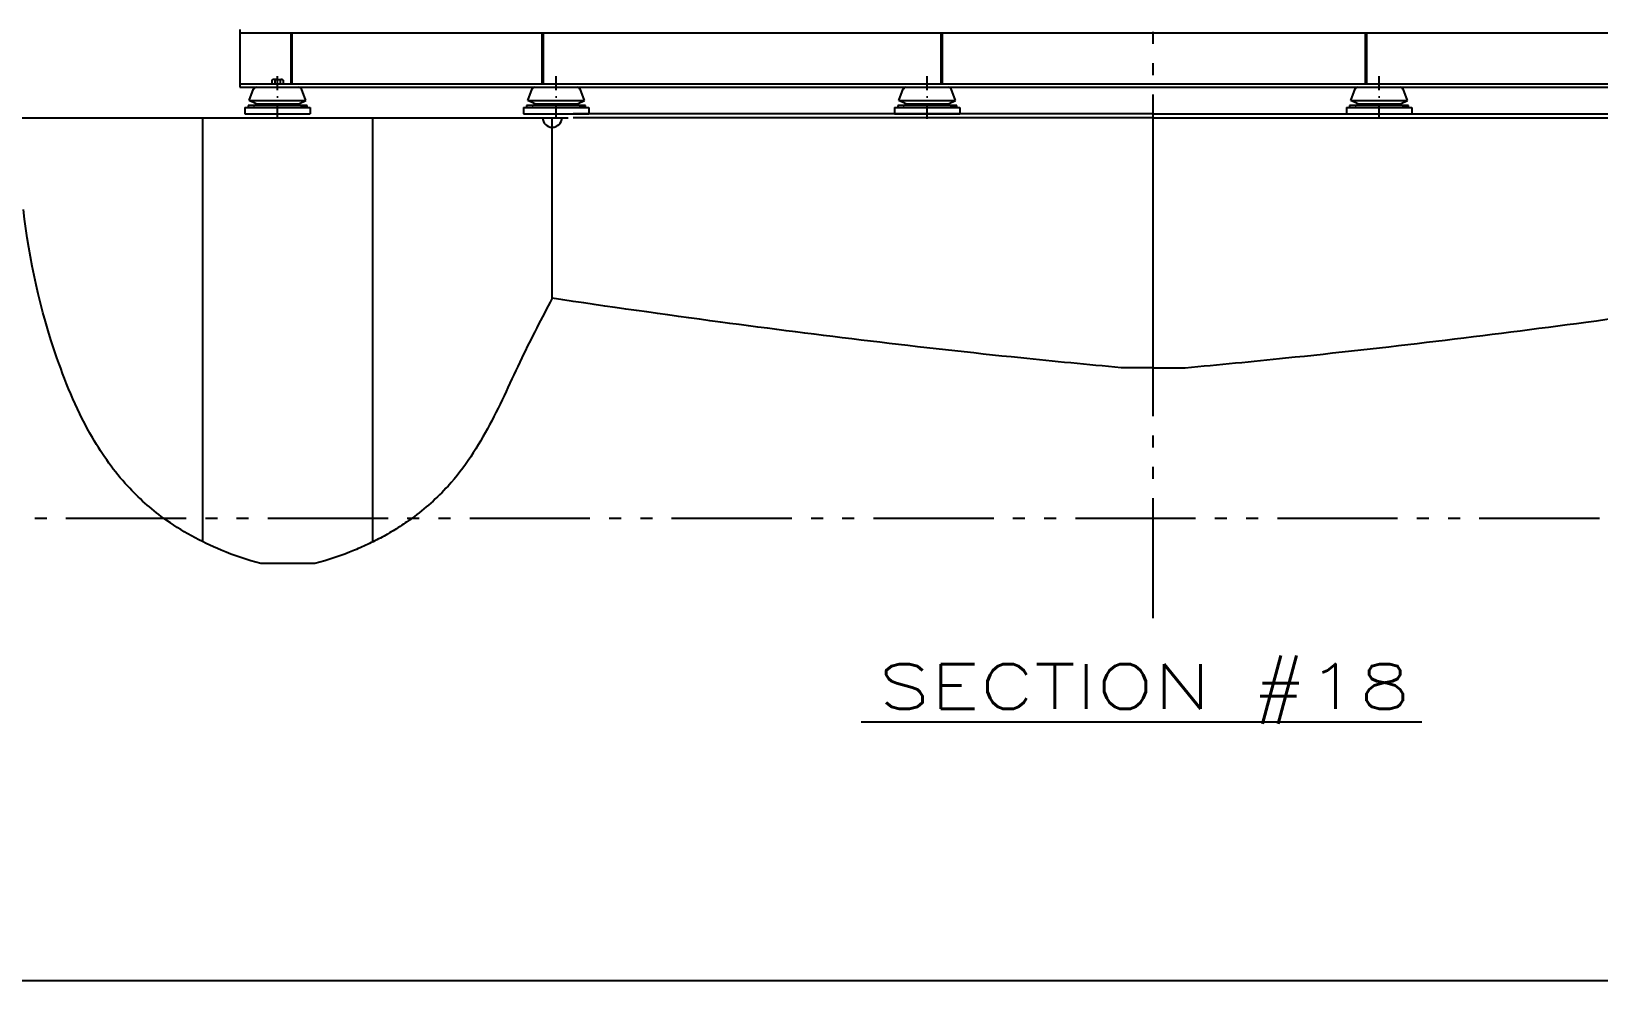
# Model space of a CAD drawing. Extents: x 33214 to 95067, y 8279 to 51908.
# Drawn here: x 60596 to 65486, y 8945 to 11909 of the extents above; entities that cross this region are included whole.
import ezdxf
from ezdxf.enums import TextEntityAlignment as Align

# ---------------------------------------------------------------- set-up
doc = ezdxf.new("R2010")
doc.units = 0
doc.header["$LTSCALE"] = 300
doc.header["$MEASUREMENT"] = 0
doc.linetypes.add('PHANTOM', pattern=[2.1, 1.25, -0.2, 0.125, -0.2, 0.125, -0.2])
doc.linetypes.add('SNT-025', pattern=[0.74, 0.4, -0.17, 0, -0.17])
for name, color, linetype in [('S0CO1', 1, 'CONTINUOUS'), ('S0CO3', 3, 'CONTINUOUS'), ('S0CO5', 4, 'CONTINUOUS'), ('S0PH1', 1, 'PHANTOM'), ('S0TX2', 2, 'CONTINUOUS')]:
    doc.layers.add(name, color=color, linetype=linetype)
doc.styles.add('ROMANS', font='romans')

# ---------------------------------------------------------------- blocks, each defined once
blk = doc.blocks.new('VIBRAKLOSSE')
at = {"layer": 'S0CO3', "linetype": 'Continuous'}
for p, q in [((-221, 55), (-187, 144)), ((-164, 158), (164, 158)), ((221, 55), (187, 144)), ((-255, 0), (255, 0)), ((-255, 0), (-255, -50)), ((230, 15), (-230, 15)), ((-230, 15), (-230, 0)), ((-221, 55), (221, 55)), ((-167, 27), (-221, 55)), ((-167, 27), (167, 27)), ((167, 27), (221, 55)), ((188, 15), (230, 15)), ((230, 0), (230, 15)), ((255, 0), (255, -50)), ((-255, -50), (255, -50))]:
    blk.add_line(p, q, dxfattribs=at)
for centre, start, end in [((-164, 132), 90, 152.468), ((164, 132), 27.532, 90), ((-188, 40), 270, 332.468), ((188, 40), 207.532, 270)]:
    blk.add_arc(centre, 25, start, end, dxfattribs=at)
at = {"layer": 'S0PH1', "linetype": 'SNT-025'}
blk.add_line((0, -88), (0, 243), dxfattribs=at)

msp = doc.modelspace()

# ---------------------------------------------------------------- linework, layer by layer
at = {"layer": 'S0CO1'}
for p, q in [((64096.4, 11651.1), (62286.4, 11651.1)), ((64096.4, 11651.1), (65906.4, 11651.1)), ((64096.4, 11639.1), (62286.4, 11639.1)), ((64096.4, 11639.1), (65906.4, 11639.1))]:
    msp.add_line(p, q, dxfattribs=at)
at = {"layer": 'S0CO1', "color": 6}
msp.add_line((34080.2, 8945.5), (94133.4, 8945.5), dxfattribs=at)
at = {"layer": 'S0CO1'}
msp.add_arc((62221.4, 11639.1), 30, 180, 0, dxfattribs=at)
at = {"layer": 'S0CO3', "linetype": 'Continuous'}
for p, q in [((61246.4, 11914.1), (61246.4, 11734.1)), ((66946.4, 11903.1), (61246.4, 11903.1)), ((61405.2, 11903.1), (61405.2, 11745.1)), ((61409.2, 11903.1), (61409.2, 11745.1)), ((62189.2, 11903.1), (62189.2, 11745.1)), ((62193.2, 11903.1), (62193.2, 11745.1)), ((63433.6, 11903.1), (63433.6, 11745.1)), ((63437.6, 11903.1), (63437.6, 11745.1)), ((64758, 11903.1), (64758, 11745.1)), ((64762, 11903.1), (64762, 11745.1)), ((61246.4, 11745.1), (66946.4, 11745.1)), ((61346.9, 11756.2), (61346.9, 11745.1)), ((61364.2, 11758.1), (61351.4, 11758.1)), ((61355.5, 11756.5), (61355.5, 11745.1)), ((61364.2, 11758.1), (61376.9, 11758.1)), ((61372.8, 11756.5), (61372.8, 11745.1)), ((61381.5, 11756.2), (61381.5, 11745.1)), ((61246.4, 11734.1), (66946.4, 11734.1))]:
    msp.add_line(p, q, dxfattribs=at)
for centre, radius, start, end in [((61351.4, 11751.7), 6.39, 49.4717, 134.9278), ((61364.2, 11732.6), 25.4, 70.0841, 109.9159), ((61377, 11751.7), 6.39, 45.0722, 130.5283)]:
    msp.add_arc(centre, radius, start, end, dxfattribs=at)
at = {"layer": 'S0CO5'}
for p, q in [((60521.4, 11639.1), (62271.4, 11639.1)), ((61131.3, 10315), (61131.3, 11639.1)), ((61661.4, 10314.9), (61661.4, 11639.1)), ((62221.4, 11075.2), (62221.4, 11639.1))]:
    msp.add_line(p, q, dxfattribs=at)
at = {"layer": 'S0CO5', "linetype": 'ByBlock'}
msp.add_line((64096.4, 10858.7), (64096.4, 11639.1), dxfattribs=at)
at = {"layer": 'S0CO5'}
for points in [[(64096.4, 10858.7), (63996.4, 10858.7, -0.003047), (63683, 10889.1, -0.004298), (63214.3, 10941.4, -0.003396), (62746.4, 11001, -0.003536), (62221.4, 11075.2, 0.012756), (62126.5, 10889.1, 0.00336), (62077.2, 10784.2, -0.013892), (62025.7, 10680.4, -0.022516), (61966.9, 10580.7, -0.039808), (61896.1, 10489.1, -0.027118), (61842.6, 10436.2, -0.023822), (61784, 10389.1, -0.015289), (61741.1, 10359.7, -0.016199), (61696.4, 10333.2, -0.014569), (61651, 10309.8, -0.01341), (61604.3, 10289.1, -0.033577), (61480.4, 10247.3), (61312.4, 10247.3, -0.033896), (61188.5, 10289.1, -0.027915), (61095.6, 10333.7, -0.031468), (61008.8, 10389.1, -0.02456), (60950.2, 10436.3, -0.024645), (60896.6, 10489.1, -0.030444), (60838, 10561.1, -0.023183), (60787.4, 10639.1, -0.030721), (60725.6, 10761.3, -0.018015), (60676, 10889.1, -0.056344), (60571.4, 11352.2, -0.001588)], [(64096.4, 10858.7), (64196.4, 10858.7, 0.003047), (64509.8, 10889.1, 0.004298), (64978.5, 10941.4, 0.003396), (65446.4, 11001, 0.003536), (65971.4, 11075.2, -0.012756)]]:
    msp.add_lwpolyline(points, format="xyb", dxfattribs=at)
at = {"layer": 'S0PH1'}
for p, q in [((64096.4, 10076.9), (64096.4, 15365.4)), ((58813.9, 10389.1), (69222.9, 10389.1))]:
    msp.add_line(p, q, dxfattribs=at)
at = {"layer": 'S0TX2', "color": 1}
msp.add_line((64935, 9751.8), (63185, 9751.8), dxfattribs=at)

# ---------------------------------------------------------------- block references
at = {"layer": 'S0CO3', "linetype": 'Continuous', "xscale": 0.4000000000014552, "yscale": 0.4000000000014552, "zscale": 0.4000000000014552}
for p in [(61364.2, 11671.1), (62233.4, 11671.1), (63391.4, 11671.1), (64801.4, 11671.1)]:
    msp.add_blockref('VIBRAKLOSSE', p, dxfattribs=at)

# ---------------------------------------------------------------- texts
at = {"layer": 'S0TX2', "style": 'ROMANS', "width": 1.35}
msp.add_text('SECTION #18', height=140, dxfattribs=at).set_placement((64069.5, 9751.8), align=Align.BOTTOM_CENTER)

doc.saveas('drawing.dxf')
